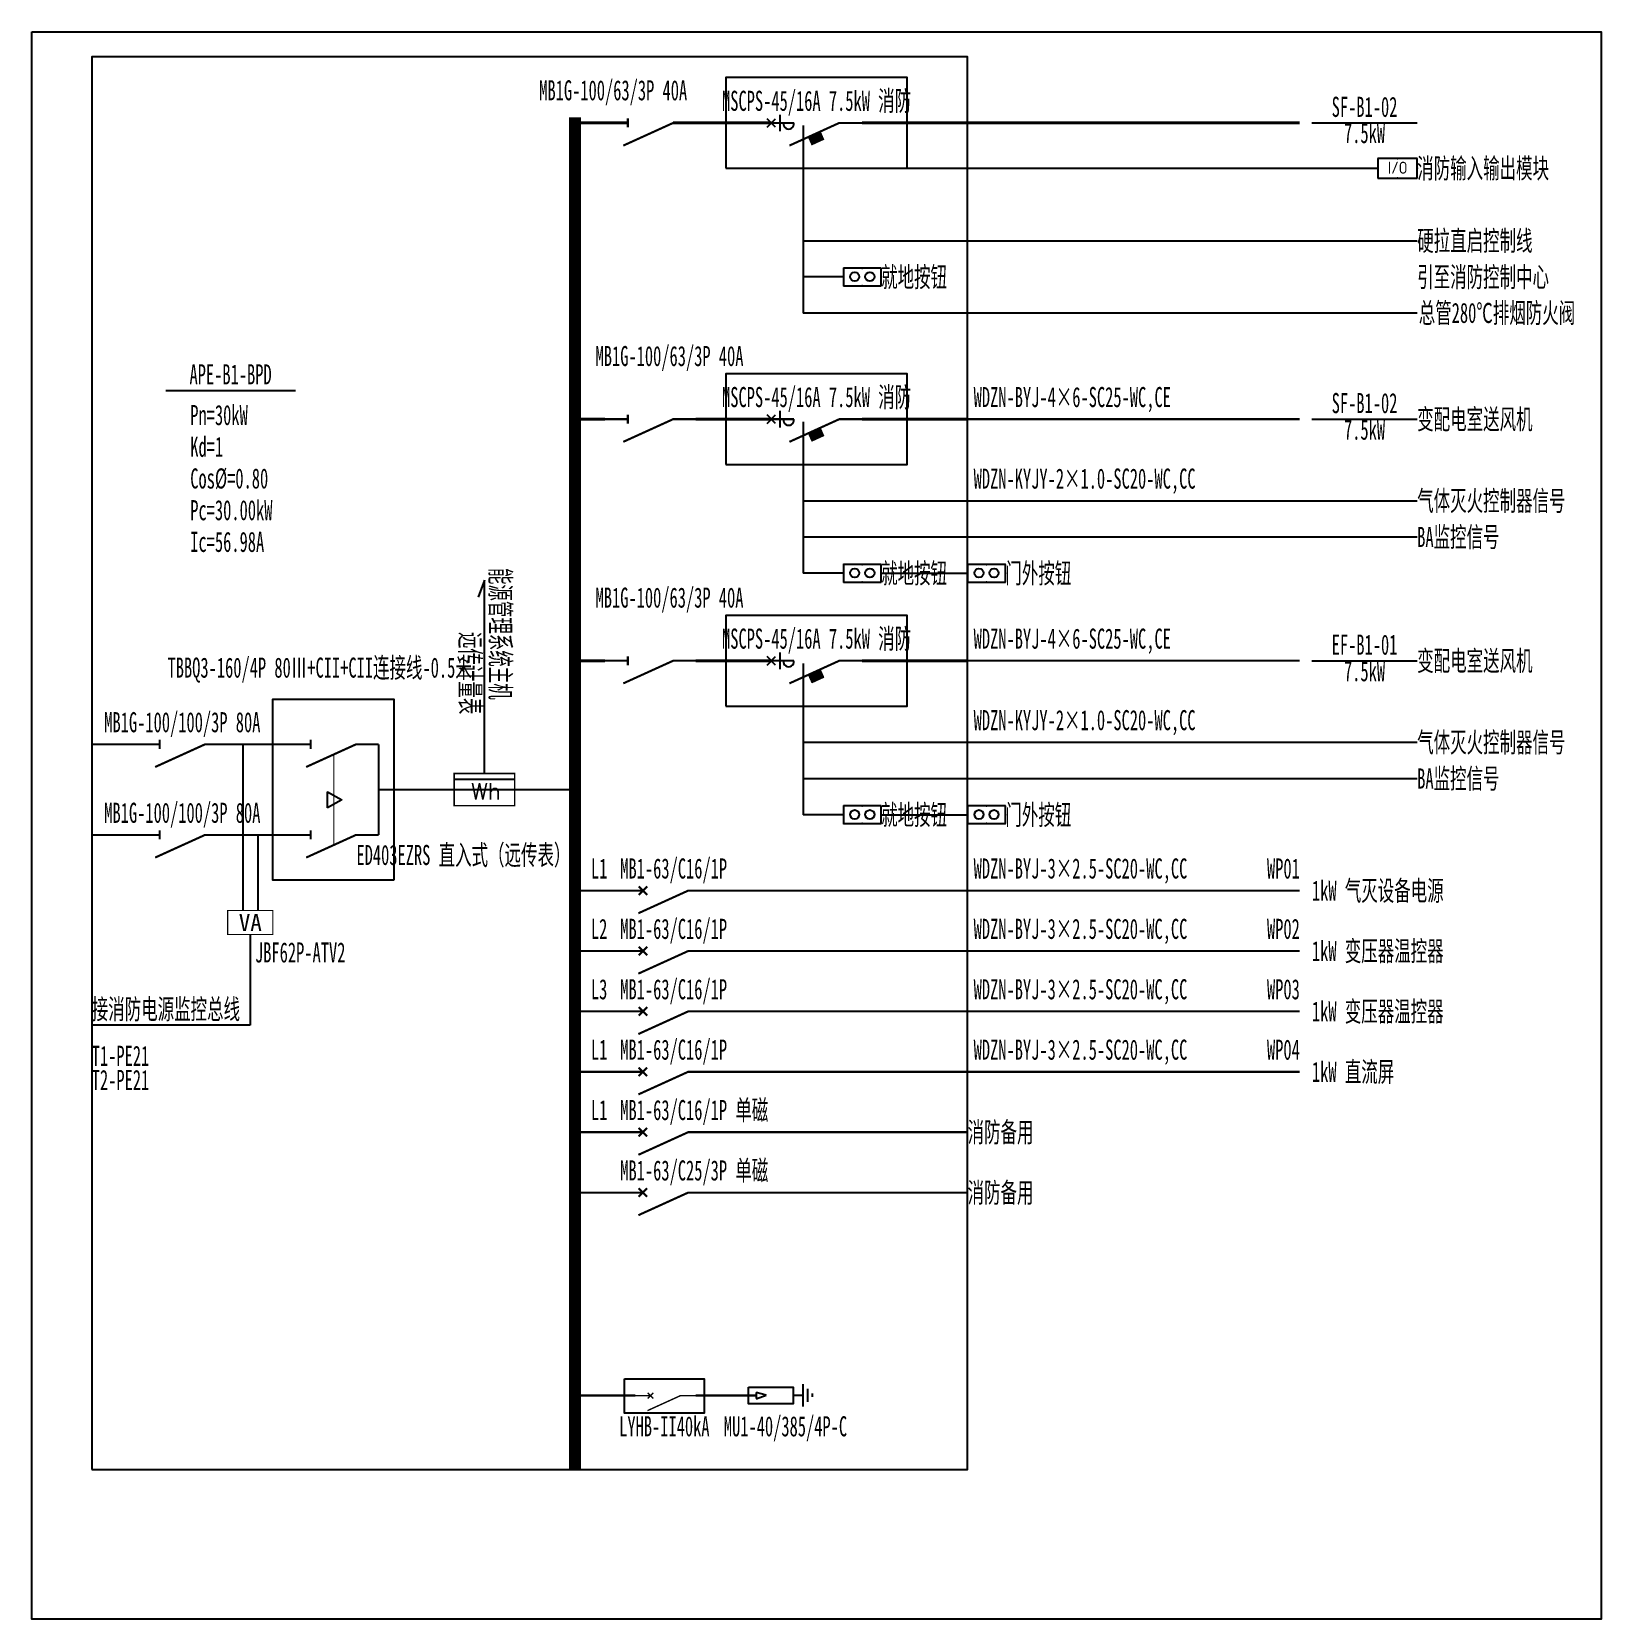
# Model space of a CAD drawing. Extents: x 1601506 to 1606183, y 403194 to 407926.
import ezdxf
from ezdxf.enums import TextEntityAlignment as Align

# ---------------------------------------------------------------- set-up
doc = ezdxf.new("R2010")
doc.units = 0
doc.header["$MEASUREMENT"] = 0
for name, color, linetype in [('ELEMENT', 3, 'Continuous'), ('WIRE-照明', 4, 'Continuous'), ('WIRE-系统', 4, 'Continuous'), ('系统图', 1, 'Continuous')]:
    doc.layers.add(name, color=color, linetype=linetype)
doc.styles.add('_SIMPLEX', font='simplex_.ttf', dxfattribs={"width": 0.6})
doc.styles.add('_TEL_ATTDEF', font='GBENOR', dxfattribs={"width": 0.8, "height": 3, "bigfont": 'GBCBIG'})
doc.styles.add('_TEL_DIM', font='', dxfattribs={"width": 0.8, "height": 3.5})
doc.styles.add('宋体', font='', dxfattribs={"width": 0.8, "height": 3.5})
doc.styles.get('_TEL_DIM').set_extended_font_data('SimSun')
doc.styles.get('宋体').set_extended_font_data('SimSun')

# ---------------------------------------------------------------- blocks, each defined once
blk = doc.blocks.new('$equip_U$00000079(zhangr-4109)')
for p, q in [((0.625, 0.292), (-0.625, 0.292)), ((-0.625, 0.292), (-0.625, -0.292)), ((0.625, -0.292), (0.625, 0.292)), ((-0.625, -0.292), (0.625, -0.292))]:
    blk.add_line(p, q)
at = {"const_width": 0.04}
blk.add_lwpolyline([(-0.625, 0.292), (-0.625, -0.292), (0.625, -0.292), (0.625, 0.292), (-0.625, 0.292), (-0.625, -0.292)], dxfattribs=at)
for centre in [(-0.25, 0.008), (0.25, 0.008)]:
    blk.add_circle(centre, 0.15)
for p in [(-0.625, 0), (0, 0.292), (0.625, 0), (0, -0.292)]:
    blk.add_point(p)
at = {"color": 7, "style": '_TEL_DIM', "flags": 1}
for tag in ['A', 'REMARK']:
    blk.add_attdef(tag, text='', height=0.00002, dxfattribs=at).set_placement((0, 0), align=Align.MIDDLE_CENTER)
blk = doc.blocks.new('$equip$00002773')
for p, q in [((0.65, 0.65), (-0.65, 0.65)), ((-0.65, 0.65), (-0.65, 0)), ((0.65, 0), (0.65, 0.65)), ((-0.65, 0), (0.65, 0))]:
    blk.add_line(p, q)
at = {"const_width": 0.04}
blk.add_lwpolyline([(-0.65, 0.65), (-0.65, 0), (0.65, 0), (0.65, 0.65), (-0.65, 0.65), (-0.65, 0)], dxfattribs=at)
for p in [(0, 0.65), (-0.65, 0.325), (0, 0), (0.65, 0.325)]:
    blk.add_point(p)
at = {"color": 7}
blk.add_attdef('$TEXT$', text='', height=0.4, dxfattribs=at).set_placement((0.006, 0.343), align=Align.MIDDLE_CENTER)
at = {"color": 7, "flags": 1}
for tag, p in [('A', (0, 0)), ('B', (0.905, 0.246))]:
    blk.add_attdef(tag, text='', height=0.4, dxfattribs=at).set_placement(p, align=Align.MIDDLE_CENTER)
blk = doc.blocks.new('$element$00000578')
at = {"const_width": 0.0233}
for points in [[(0, 0), (0, -0.25)], [(0, -1), (0, -0.75), (-0.25, -0.2)], [(-0.05, -0.25), (0.05, -0.25)]]:
    blk.add_lwpolyline(points, dxfattribs=at)
at = {"flags": 9}
blk.add_attdef('S', (0, 0), '', height=0.00000667, dxfattribs=at)
blk = doc.blocks.new('$element$00000496')
at = {"const_width": 0.0233}
for points in [[(0, 0), (0, -0.25)], [(-0.25, -0.2), (0, -0.75), (0, -1)]]:
    blk.add_lwpolyline(points, dxfattribs=at)
blk.add_arc((-0.008, -0.192), 0.0589, 81.8699, 278.1301)
at = {"flags": 9}
blk.add_attdef('S', (0, 0), '', height=0.00000667, dxfattribs=at)
blk = doc.blocks.new('$equip_U$00000086(maj01888)')
at = {"color": 2, "lineweight": 25}
for p, q in [((-0.141, -0.141), (0.141, 0.141)), ((0.141, -0.141), (-0.141, 0.141)), ((0.286, 0.273), (0.286, -0.273))]:
    blk.add_line(p, q, dxfattribs=at)
at = {"color": 2}
for p, q in [((1.235, -0.473), (1.625, -0.299)), ((1.243, -0.49), (1.633, -0.317)), ((1.251, -0.508), (1.64, -0.335)), ((1.259, -0.526), (1.648, -0.353)), ((1.267, -0.544), (1.656, -0.37)), ((1.275, -0.562), (1.664, -0.388)), ((1.283, -0.579), (1.672, -0.406)), ((1.291, -0.597), (1.68, -0.424)), ((1.298, -0.615), (1.688, -0.442)), ((1.306, -0.633), (1.696, -0.459)), ((1.314, -0.651), (1.704, -0.477)), ((1.322, -0.668), (1.712, -0.495)), ((1.33, -0.686), (1.72, -0.513)), ((1.338, -0.704), (1.728, -0.531))]:
    blk.add_line(p, q, dxfattribs=at)
at = {"const_width": 0.04}
blk.add_lwpolyline([(1.23, -0.462), (1.62, -0.288), (1.732, -0.541), (1.343, -0.715)], close=True, dxfattribs=at)
at = {"xscale": 3, "yscale": 3, "zscale": 3, "rotation": 90}
blk.add_blockref('$element$00000496', (0, 0), dxfattribs=at)
at = {"color": 7, "style": '_TEL_DIM', "flags": 1}
for tag in ['A', 'REMARK']:
    blk.add_attdef(tag, text='', height=0.00002, dxfattribs=at).set_placement((0, 0), align=Align.MIDDLE_CENTER)
blk = doc.blocks.new('$element$00000492')
blk.add_line((0.173, 0), (0.173, -1))
at = {"const_width": 0.0233}
blk.add_lwpolyline([(-0.267, 0), (0.267, 0), (0.267, -1), (-0.267, -1), (-0.267, 0)], dxfattribs=at)
at = {"style": '_SIMPLEX'}
blk.add_text('Wh', height=0.2667, rotation=270, dxfattribs=at).set_placement((-0.161, -0.281))
at = {"flags": 9}
blk.add_attdef('S', (0, 0), '', height=0.00000667, dxfattribs=at)
blk.add_attdef('S', (0, 0), '', height=0.00000667, dxfattribs=at)
blk.add_attdef('S', (0, 0), '', height=0.00000667, dxfattribs=at)
blk = doc.blocks.new('$element$00000497')
at = {"const_width": 0.0233}
for points in [[(0, 0), (0, -0.25)], [(0, -1), (0, -0.75), (-0.25, -0.2)], [(-0.047, -0.297), (0.047, -0.203)], [(-0.047, -0.203), (0.047, -0.297)]]:
    blk.add_lwpolyline(points, dxfattribs=at)
at = {"flags": 9}
blk.add_attdef('S', (0, 0), '', height=0.00000667, dxfattribs=at)
blk = doc.blocks.new('$element$00000519')
at = {"const_width": 0.0233}
for points in [[(0, 0), (0, -0.25)], [(0, -1), (0, -0.75), (-0.25, -0.2)], [(-0.05, -0.25), (0.05, -0.25)]]:
    blk.add_lwpolyline(points, dxfattribs=at)
at = {"flags": 9}
blk.add_attdef('S', (0, 0), '', height=0.00000667, dxfattribs=at)
blk = doc.blocks.new('A$C2B062C5C')
at = {"const_width": 17.5}
blk.add_lwpolyline([(-375, 0), (-375, 400), (375, 400), (375, 0), (-375, 0)], dxfattribs=at)
at = {"style": '_TEL_DIM'}
blk.add_text('VA', height=280, rotation=0, dxfattribs=at).set_placement((0, 200), align=Align.MIDDLE_CENTER)
at = {"flags": 9}
blk.add_attdef('S', (-375, 200), '', height=0.005, rotation=90, dxfattribs=at)
blk.add_attdef('S', (-375, 200), '', height=0.005, rotation=90, dxfattribs=at)
blk.add_attdef('S', (-375, 200), '', height=0.005, rotation=90, dxfattribs=at)
blk = doc.blocks.new('ATSE')
blk.add_lwpolyline([(-1.5, -1.167), (-1.5, 0.167), (0.5, 0.167), (0.5, -1.167)], close=True)
at = {"layer": 'WIRE-照明', "linetype": 'Continuous', "const_width": 0.0233}
for points in [[(-1, 0), (-1, 0.167)], [(0, 0), (0, 0.167)]]:
    blk.add_lwpolyline(points, dxfattribs=at)
at = {"layer": 'WIRE-系统', "color": 3, "linetype": 'Continuous'}
for p, q in [((-0.701, -0.437), (-0.523, -0.437)), ((-0.612, -0.592), (-0.701, -0.437)), ((-0.523, -0.437), (-0.612, -0.592))]:
    blk.add_line(p, q, dxfattribs=at)
at = {"layer": 'WIRE-系统', "color": 2, "linetype": 'Continuous', "const_width": 0.01}
blk.add_lwpolyline([(-1.112, -0.505), (-0.112, -0.505)], dxfattribs=at)
at = {"layer": 'WIRE-系统', "color": 3, "linetype": 'Continuous', "const_width": 0.01}
blk.add_lwpolyline([(-0.612, -0.592), (-0.523, -0.437), (-0.701, -0.437)], close=True, dxfattribs=at)
at = {"layer": 'WIRE-系统', "linetype": 'Continuous', "const_width": 0.0233}
for points in [[(-1, -1), (0, -1)], [(-0.5, -1.167), (-0.5, -1)]]:
    blk.add_lwpolyline(points, dxfattribs=at)
at = {"layer": 'ELEMENT'}
for p in [(-1, 0), (0, 0)]:
    blk.add_blockref('$element$00000519', p, dxfattribs=at)

msp = doc.modelspace()

# ---------------------------------------------------------------- linework, layer by layer
at = {"color": 0, "linetype": 'ByBlock'}
for p, q in [((1603804.4, 407645.8), (1603804.4, 407086.8)), ((1605320.6, 407653.8), (1605634.3, 407653.8)), ((1603804.4, 407518.8), (1605517.3, 407518.8)), ((1603804.4, 407302.8), (1605634.3, 407302.8)), ((1603924.5, 407194.8), (1603804.4, 407194.8)), ((1605634.3, 407086.8), (1603804.4, 407086.8)), ((1601905.4, 406856.5), (1602291.6, 406856.5)), ((1603804.4, 406762.7), (1603804.4, 406311.8)), ((1603804.4, 406527.8), (1605634.3, 406527.8)), ((1603804.4, 406419.8), (1605634.3, 406419.8)), ((1603924.5, 406311.8), (1603804.4, 406311.8)), ((1603804.4, 406042.7), (1603804.4, 405591.8)), ((1603804.4, 405807.8), (1605634.3, 405807.8)), ((1603804.4, 405699.8), (1605634.3, 405699.8)), ((1603924.5, 405591.8), (1603804.4, 405591.8)), ((1603693.9, 403861.9), (1603664.7, 403869.8)), ((1603664.7, 403869.8), (1603664.7, 403851.5)), ((1603664.7, 403851.1), (1603693.9, 403861.9)), ((1603774.4, 403861.7), (1603802.5, 403861.7)), ((1603803.7, 403894.8), (1603803.7, 403827.7)), ((1603817.5, 403880.9), (1603817.5, 403841.6)), ((1603831.2, 403866.4), (1603831.2, 403856.7))]:
    msp.add_line(p, q, dxfattribs=at)
at = {"color": 0, "linetype": 'ByBlock', "ltscale": 0.2}
for p, q in [((1602854.7, 406291.3), (1602836.2, 406240.6)), ((1602854.7, 405714.7), (1602854.7, 406291.3))]:
    msp.add_line(p, q, dxfattribs=at)
at = {"color": 0, "linetype": 'ByBlock'}
for points in [[(1601684.7, 403639.9), (1604294.6, 403639.9), (1604294.6, 407850.8), (1601684.7, 407850.8)], [(1603574.6, 407518.8), (1604114.6, 407518.8), (1604114.6, 407788.8), (1603574.6, 407788.8)], [(1603574.6, 406635.8), (1604114.6, 406635.8), (1604114.6, 406905.8), (1603574.6, 406905.8)], [(1603574.6, 405915.8), (1604114.6, 405915.8), (1604114.6, 406185.8), (1603574.6, 406185.8)], [(1603272.7, 403910.1), (1603509.3, 403910.1), (1603509.3, 403808.1), (1603272.7, 403808.1)], [(1603641.9, 403885.9), (1603774.7, 403885.9), (1603774.7, 403835.8), (1603641.9, 403835.8)]]:
    msp.add_lwpolyline(points, close=True, dxfattribs=at)
for points, const_width in [([(1603124.6, 407670.8), (1603124.6, 403639.9)], 36), ([(1603124.6, 407653.8), (1603282.1, 407653.8)], 9), ([(1603417.1, 407653.8), (1603709.6, 407653.8)], 9), ([(1603979.6, 407653.8), (1605284.6, 407653.8)], 9), ([(1603124.6, 406770.8), (1603214.6, 406770.8)], 9), ([(1603484.6, 406770.8), (1603709.6, 406770.8)], 9), ([(1603979.6, 406770.8), (1604294.6, 406770.8)], 9), ([(1603124.6, 406050.8), (1603214.6, 406050.8)], 9), ([(1603484.6, 406050.8), (1603709.6, 406050.8)], 9), ([(1603979.6, 406050.8), (1604294.6, 406050.8)], 9), ([(1604294.6, 406050.8), (1605284.6, 406050.8)], 6.3), ([(1601819.7, 405801.7), (1601684.7, 405801.7)], 6.3), ([(1602089.7, 405801.7), (1602224.7, 405801.7)], 6.3), ([(1602584.7, 405666.7), (1603124.6, 405666.7)], 6.3), ([(1601819.7, 405531.7), (1601684.7, 405531.7)], 6.3), ([(1602089.7, 405531.7), (1602224.7, 405531.7)], 6.3), ([(1603124.6, 405365.7), (1603259.6, 405365.7)], 6.3), ([(1603529.6, 405365.7), (1605284.6, 405365.7)], 6.3), ([(1603124.6, 405185.7), (1603259.6, 405185.7)], 6.3), ([(1603529.6, 405185.7), (1605284.6, 405185.7)], 6.3), ([(1603124.6, 405005.7), (1603259.6, 405005.7)], 6.3), ([(1603529.6, 405005.7), (1605284.6, 405005.7)], 6.3), ([(1603124.6, 404825.7), (1603259.6, 404825.7)], 6.3), ([(1603529.6, 404825.7), (1605284.6, 404825.7)], 6.3), ([(1603124.6, 404645.7), (1603259.6, 404645.7)], 6.3), ([(1603529.6, 404645.7), (1604294.6, 404645.7)], 6.3), ([(1603124.6, 404465.7), (1603259.6, 404465.7)], 6.3), ([(1603529.6, 404465.7), (1604294.6, 404465.7)], 6.3), ([(1603124.6, 403860.7), (1603304.7, 403860.7)], 6.3), ([(1603484.7, 403860.7), (1603664.7, 403860.7)], 6.3)]:
    msp.add_lwpolyline(points, dxfattribs=dict(at, const_width=const_width))
at = {"color": 1, "linetype": 'ByBlock', "const_width": 6.3}
msp.add_lwpolyline([(1604294.6, 406770.8), (1605284.6, 406770.8)], dxfattribs=at)
at = {"color": 1, "linetype": 'ByBlock'}
msp.add_lwpolyline([(1605320.6, 406770.8), (1605634.3, 406770.8)], dxfattribs=at)
at = {"color": 0, "linetype": 'ByBlock'}
for points in [[(1604037, 406311.8), (1604294.7, 406311.8)], [(1605320.6, 406050.8), (1605634.3, 406050.8)], [(1602134.7, 405801.7), (1602134.7, 405307.1)], [(1604037, 405591.8), (1604294.7, 405591.8)], [(1602179.7, 405531.7), (1602179.7, 405307.1)], [(1602157.2, 405234.7), (1602157.2, 404964.7)], [(1602157.2, 404964.7), (1601684.7, 404964.7)]]:
    msp.add_lwpolyline(points, dxfattribs=at)
at = {"layer": '系统图'}
msp.add_lwpolyline([(1601506, 407925.6), (1606182.8, 407925.6), (1606182.8, 403193.9), (1601506, 403193.9)], close=True, dxfattribs=at)

# ---------------------------------------------------------------- block references
at = {"color": 0, "linetype": 'ByBlock', "rotation": 90}
for name, p, xscale, yscale, zscale in [('$element$00000578', (1603214.6, 407653.8), 270, 270, 270), ('$element$00000578', (1603214.6, 406770.8), 270, 270, 270), ('$element$00000578', (1603214.6, 406050.8), 270, 270, 270), ('ATSE', (1602269.7, 405801.7), 270, 270, 270), ('$element$00000519', (1601819.7, 405801.7), 270, 270, 270), ('$element$00000492', (1602764.7, 405666.7), 180, 180, 180), ('$element$00000519', (1601819.7, 405531.7), 270, 270, 270), ('$element$00000497', (1603259.6, 405365.7), 270, 270, 270), ('$element$00000497', (1603259.6, 405185.7), 270, 270, 270), ('$element$00000497', (1603259.6, 405005.7), 270, 270, 270), ('$element$00000497', (1603259.6, 404825.7), 270, 270, 270), ('$element$00000497', (1603259.6, 404645.7), 270, 270, 270), ('$element$00000497', (1603259.6, 404465.7), 270, 270, 270), ('$element$00000497', (1603304.7, 403860.7), 180, 180, 180)]:
    msp.add_blockref(name, p, dxfattribs=dict(at, xscale=xscale, yscale=yscale, zscale=zscale))
at = {"color": 0, "linetype": 'ByBlock'}
for name, p, xscale, yscale, zscale in [('$equip_U$00000086(maj01888)', (1603709.6, 407653.8), 90, 90, 90), ('$equip_U$00000079(zhangr-4109)', (1603980.8, 407194.8), 89.99999999999997, 89.99999999999997, 89.99999999999997), ('$equip_U$00000086(maj01888)', (1603709.6, 406770.8), 90, 90, 90), ('$equip_U$00000079(zhangr-4109)', (1603980.8, 406311.8), 89.99999999999997, 89.99999999999997, 89.99999999999997), ('$equip_U$00000079(zhangr-4109)', (1604351, 406311.8), 89.99999999999997, 89.99999999999997, 89.99999999999997), ('$equip_U$00000086(maj01888)', (1603709.6, 406050.8), 90, 90, 90), ('$equip_U$00000079(zhangr-4109)', (1603980.8, 405591.8), 89.99999999999997, 89.99999999999997, 89.99999999999997), ('$equip_U$00000079(zhangr-4109)', (1604351, 405591.8), 89.99999999999997, 89.99999999999997, 89.99999999999997), ('A$C2B062C5C', (1602157.2, 405234.7), 0.18, 0.18, 0.18)]:
    msp.add_blockref(name, p, dxfattribs=dict(at, xscale=xscale, yscale=yscale, zscale=zscale))
ref = msp.add_blockref('$equip$00002773', (1605575.8, 407489.6), dxfattribs=dict(at, xscale=90, yscale=90, zscale=90))
ref.add_attrib('$TEXT$', 'I/O', dxfattribs={"color": 7, "height": 36, "style": '_TEL_ATTDEF'}).set_placement((1605576.3, 407520.4), align=Align.MIDDLE_CENTER)

# ---------------------------------------------------------------- texts
at = {"color": 31, "linetype": 'ByBlock', "style": '宋体', "width": 0.6}
msp.add_text('MB1G-100/63/3P 40A', height=60, dxfattribs=at).set_placement((1603238.6, 407703.2), align=Align.BOTTOM_CENTER)
at = {"color": 4, "linetype": 'ByBlock', "style": '宋体', "width": 0.6}
msp.add_text('MSCPS-45/16A 7.5kW 消防', height=60, dxfattribs=at).set_placement((1603844.6, 407671.8), align=Align.BOTTOM_CENTER)
at = {"color": 0, "linetype": 'ByBlock', "style": '宋体', "width": 0.6}
for s, p in [('SF-B1-02', (1605477.4, 407653.8)), ('APE-B1-BPD', (1602098.5, 406856.5)), ('EF-B1-01', (1605477.4, 406050.8)), ('L1', (1603196.6, 405383.7)), ('L2', (1603196.6, 405203.7)), ('L3', (1603196.6, 405023.7)), ('L1', (1603196.6, 404843.7)), ('L1', (1603196.6, 404663.7))]:
    msp.add_text(s, height=60, dxfattribs=at).set_placement(p, align=Align.BOTTOM_CENTER)
for p in [(1605477.4, 407653.8), (1605477.4, 406049.7)]:
    msp.add_text('7.5kW', height=60, dxfattribs=at).set_placement(p, align=Align.TOP_CENTER)
for s, p in [('消防输入输出模块', (1605634.3, 407518.8)), ('硬拉直启控制线', (1605634.3, 407302.8)), ('就地按钮', (1604037, 407194.8)), ('引至消防控制中心', (1605634.3, 407194.8)), ('总管280℃排烟防火阀', (1605638.9, 407087.7)), ('气体灭火控制器信号', (1605634.3, 406527.8)), ('BA监控信号', (1605634.3, 406419.8)), ('就地按钮', (1604037, 406311.8)), ('门外按钮', (1604407.2, 406311.8)), ('变配电室送风机', (1605634.3, 406050.8)), ('气体灭火控制器信号', (1605634.3, 405807.8)), ('BA监控信号', (1605634.3, 405699.8)), ('就地按钮', (1604037, 405591.8)), ('门外按钮', (1604407.2, 405591.8)), ('1kW 气灭设备电源', (1605320.6, 405365.7)), ('1kW 变压器温控器', (1605320.6, 405185.7)), ('1kW 变压器温控器', (1605320.6, 405005.7)), ('1kW 直流屏', (1605320.6, 404825.7)), ('消防备用', (1604294.6, 404645.7)), ('消防备用', (1604294.6, 404465.7))]:
    msp.add_text(s, height=60, dxfattribs=at).set_placement(p, align=Align.MIDDLE_LEFT)
at = {"color": 31, "linetype": 'ByBlock', "style": '宋体', "width": 0.6}
for p in [(1603186, 406911.1), (1603186, 406191.1)]:
    msp.add_text('MB1G-100/63/3P 40A', height=60, dxfattribs=at).set_placement(p, align=Align.BOTTOM_LEFT)
at = {"color": 190, "linetype": 'ByBlock', "style": '宋体', "width": 0.6}
for p in [(1603844.6, 406788.8), (1603844.6, 406068.8)]:
    msp.add_text('MSCPS-45/16A 7.5kW 消防', height=60, dxfattribs=at).set_placement(p, align=Align.BOTTOM_CENTER)
at = {"color": 1, "linetype": 'ByBlock', "style": '宋体', "width": 0.6}
for s, p in [('WDZN-BYJ-4×6-SC25-WC,CE', (1604312.6, 406788.8)), ('JBF62P-ATV2', (1602171.2, 405133.5))]:
    msp.add_text(s, height=60, dxfattribs=at).set_placement(p, align=Align.BOTTOM_LEFT)
for s, p in [('SF-B1-02', (1605477.4, 406770.8)), ('TBBQ3-160/4P 80Ⅲ+CII+CII连接线-0.5米', (1602363.9, 405982.4))]:
    msp.add_text(s, height=60, dxfattribs=at).set_placement(p, align=Align.BOTTOM_CENTER)
at = {"color": 0, "linetype": 'ByBlock', "style": '宋体', "width": 0.6}
for s, p in [('Pn=30kW', (1601978.3, 406753.2)), ('Kd=1', (1601978.3, 406658.7)), ('Cos%%C=0.80', (1601978.3, 406564.2)), ('Pc=30.00kW', (1601978.3, 406469.7)), ('Ic=56.98A', (1601978.3, 406375.2))]:
    msp.add_text(s, height=60, dxfattribs=at).set_placement(p)
at = {"color": 1, "linetype": 'ByBlock', "style": '宋体', "width": 0.6}
msp.add_text('变配电室送风机', height=60, dxfattribs=at).set_placement((1605634.3, 406770.8), align=Align.MIDDLE_LEFT)
msp.add_text('7.5kW', height=60, dxfattribs=at).set_placement((1605477.4, 406769.7), align=Align.TOP_CENTER)
at = {"color": 0, "linetype": 'ByBlock', "style": '宋体', "width": 0.6}
for s, p in [('WDZN-KYJY-2×1.0-SC20-WC,CC', (1604312.6, 406545.8)), ('WDZN-BYJ-4×6-SC25-WC,CE', (1604312.6, 406068.8)), ('WDZN-KYJY-2×1.0-SC20-WC,CC', (1604312.6, 405825.8)), ('WDZN-BYJ-3×2.5-SC20-WC,CC', (1604312.6, 405383.7)), ('WDZN-BYJ-3×2.5-SC20-WC,CC', (1604312.6, 405203.7)), ('WDZN-BYJ-3×2.5-SC20-WC,CC', (1604312.6, 405023.7)), ('接消防电源监控总线 ', (1601684.7, 404964.7)), ('T1-PE21', (1601684.7, 404825.4)), ('WDZN-BYJ-3×2.5-SC20-WC,CC', (1604312.6, 404843.7)), ('T2-PE21', (1601684.7, 404753.4))]:
    msp.add_text(s, height=60, dxfattribs=at).set_placement(p, align=Align.BOTTOM_LEFT)
for s, p in [('能源管理系统主机', (1602854.7, 405934.6)), ('远传计量表', (1602764.7, 405891.1))]:
    msp.add_text(s, height=60, rotation=270, dxfattribs=at).set_placement(p, align=Align.BOTTOM_RIGHT)
at = {"color": 2, "linetype": 'ByBlock', "style": '宋体', "width": 0.6}
for p in [(1601954.7, 405819.7), (1601954.7, 405549.7)]:
    msp.add_text('MB1G-100/100/3P 80A', height=60, dxfattribs=at).set_placement(p, align=Align.BOTTOM_CENTER)
msp.add_text('ED403EZRS 直入式（远传表）', height=60, dxfattribs=at).set_placement((1602792.3, 405502), align=Align.TOP_CENTER)
for s, p in [('MB1-63/C16/1P', (1603259.6, 405383.7)), ('MB1-63/C16/1P', (1603259.6, 405203.7)), ('MB1-63/C16/1P', (1603259.6, 405023.7)), ('MB1-63/C16/1P', (1603259.6, 404843.7)), ('MB1-63/C16/1P 单磁', (1603259.6, 404663.7))]:
    msp.add_text(s, height=60, dxfattribs=at).set_placement(p, align=Align.BOTTOM_LEFT)
at = {"color": 0, "linetype": 'ByBlock', "style": '宋体', "width": 0.6}
for s, p in [('WP01', (1605284.6, 405383.7)), ('WP02', (1605284.6, 405203.7)), ('WP03', (1605284.6, 405023.7)), ('WP04', (1605284.6, 404843.7))]:
    msp.add_text(s, height=60, dxfattribs=at).set_placement(p, align=Align.BOTTOM_RIGHT)
at = {"color": 30, "linetype": 'ByBlock', "style": '宋体', "width": 0.6}
msp.add_text('MB1-63/C25/3P 单磁', height=60, dxfattribs=at).set_placement((1603259.6, 404483.7), align=Align.BOTTOM_LEFT)
msp.add_text('MU1-40/385/4P-C', height=60, dxfattribs=at).set_placement((1603751.9, 403799.1), align=Align.TOP_CENTER)
at = {"color": 40, "linetype": 'ByBlock', "style": '宋体', "width": 0.6}
msp.add_text('LYHB-II40kA', height=60, dxfattribs=at).set_placement((1603391, 403799.1), align=Align.TOP_CENTER)

doc.saveas('drawing.dxf')
